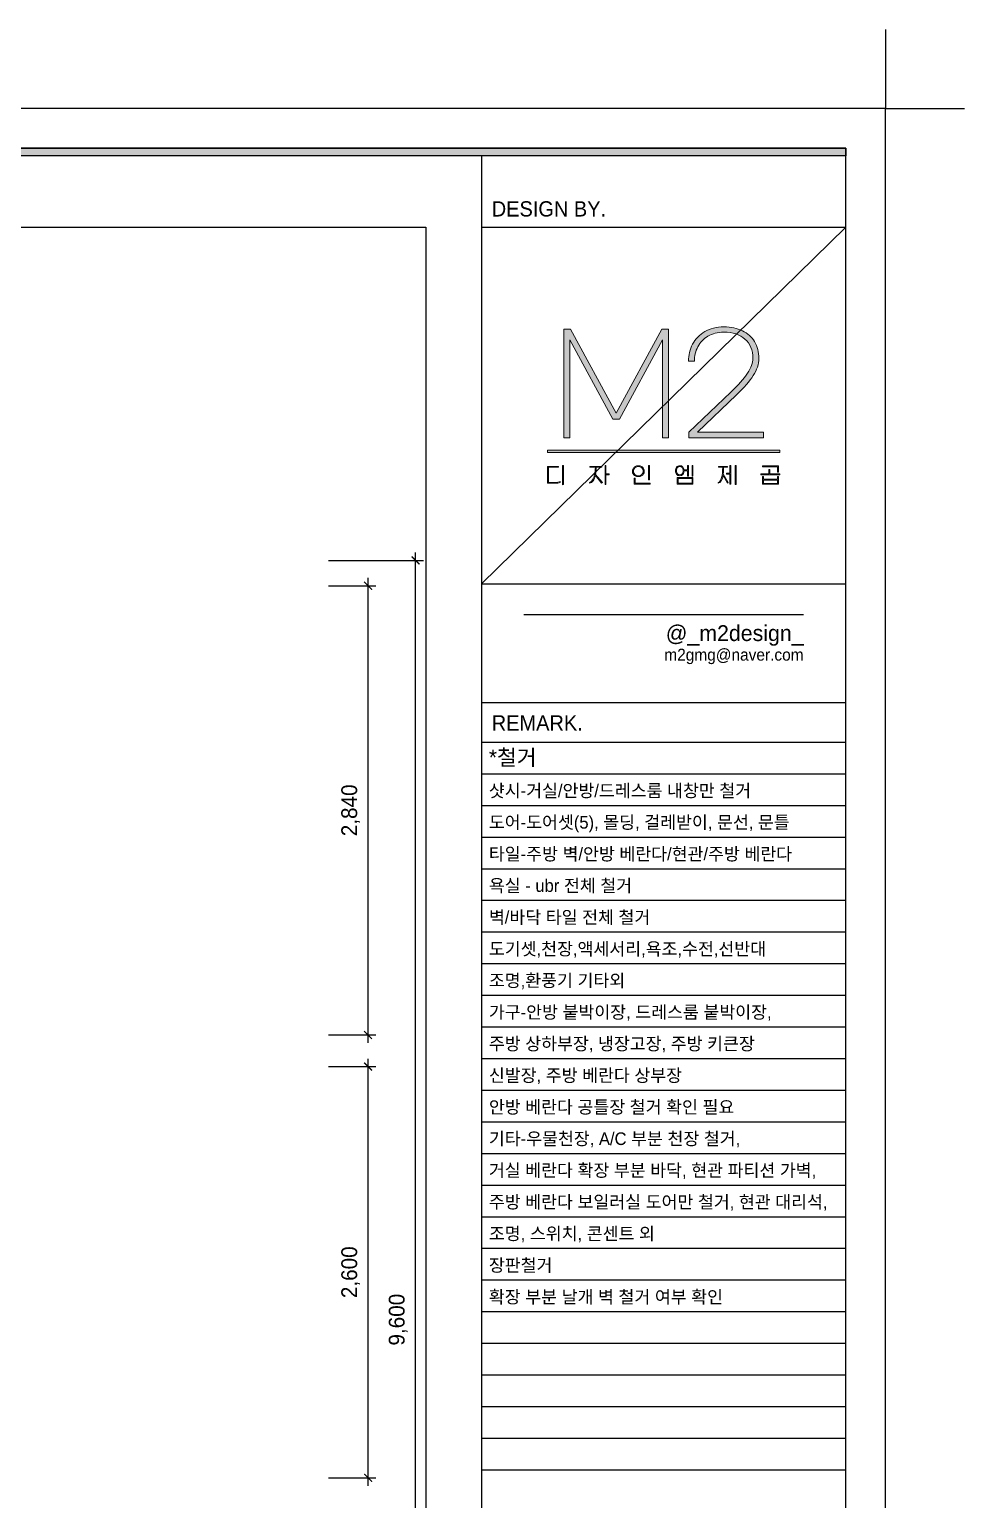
# Model space of a CAD drawing. Header units: inches. Extents: x 261411 to 598054, y 5888 to 34411.
# Drawn here: x 299002 to 304911, y 12444 to 21738 of the extents above; entities that cross this region are included whole.
import ezdxf
from ezdxf.enums import TextEntityAlignment as Align

# ---------------------------------------------------------------- set-up
doc = ezdxf.new("R2010")
doc.units = ezdxf.units.IN
doc.header["$LTSCALE"] = 50
doc.header["$MEASUREMENT"] = 0
for name, color, linetype in [('0-ELC TEXT', 7, 'Continuous'), ('07-DIM', 5, 'Continuous'), ('_U+B808_U+C774_U+C5B4 2', 7, 'Continuous'), ('FORM(YOURNAME)-1', 1, 'Continuous'), ('FORM(YOURNAME)-11', 1, 'Continuous')]:
    doc.layers.add(name, color=color, linetype=linetype)
doc.styles.add('HY 울릉도 L', font='')
doc.styles.add('YOURNAME', font='HY울릉도M.TTF')
doc.styles.add('코레일둥고', font='Korail_Round_Gothic_Medium.ttf')
doc.styles.get('HY 울릉도 L').set_extended_font_data('HY울릉도L')
doc.dimstyles.new('50', dxfattribs={"dimscale": 50, "dimtxt": 2, "dimasz": 1, "dimexe": 1, "dimexo": 1, "dimgap": 1, "dimtad": 1, "dimdec": 0, "dimrnd": 0.05, "dimdsep": 46, "dimlunit": 6, "dimtxsty": 'HY 울릉도 L', "dimblk": 'ARCHTICK', "dimcen": 2.5, "dimdle": 1, "dimclrd": 133, "dimclre": 133, "dimclrt": 30, "dimadec": 0, "dimazin": 0, "dimtfac": 1, "dimtdec": 0, "dimtix": 1, "dimtmove": 2, "dimatfit": 3, "dimldrblk": 'ARCHTICK', "dimfxl": 1, "dimlwd": -1, "dimlwe": -1, "dimarcsym": 0})

# ---------------------------------------------------------------- blocks, each defined once
blk = doc.blocks.new('block 34')
at = {"layer": '_U+B808_U+C774_U+C5B4 2'}
h = blk.add_hatch(color=35, dxfattribs=at)
h.dxf.hatch_style = 2
h.paths.add_polyline_path([(674.6, -105.53), (675.73, -105.53), (683.42, -119.69), (691.1, -105.53), (692.22, -105.53), (692.22, -123.82), (691.22, -123.82), (691.22, -107.31), (683.97, -120.67), (682.84, -120.67), (675.59, -107.31), (675.59, -123.82), (674.6, -123.82)])
h = blk.add_hatch(color=35, dxfattribs=at)
h.dxf.hatch_style = 2
edge = h.paths.add_edge_path()
edge.add_spline(control_points=[(704.68, -105.78), (705.57, -106.21), (706.25, -106.83), (706.73, -107.63), (707.21, -108.43), (707.45, -109.38), (707.45, -110.46), (707.45, -111.43), (707.14, -112.39), (706.53, -113.34), (705.92, -114.29), (704.98, -115.38), (703.7, -116.62), (703.7, -116.62), (697.12, -122.91), (697.12, -122.91), (697.12, -122.91), (708.26, -122.91), (708.26, -122.91), (708.26, -122.91), (708.26, -123.82), (708.26, -123.82), (708.26, -123.82), (695.66, -123.82), (695.66, -123.82), (695.66, -123.82), (695.66, -122.91), (695.66, -122.91), (695.66, -122.91), (702.73, -116.15), (702.73, -116.15), (703.99, -114.93), (704.93, -113.86), (705.54, -112.95), (706.15, -112.03), (706.45, -111.2), (706.45, -110.46), (706.45, -109.07), (706.01, -107.98), (705.12, -107.2), (704.23, -106.42), (703.05, -106.03), (701.57, -106.03), (700.53, -106.03), (699.64, -106.26), (698.89, -106.71), (698.15, -107.15), (697.57, -107.75), (697.18, -108.5), (696.79, -109.25), (696.59, -110.06), (696.59, -110.94), (696.59, -110.94), (695.59, -110.94), (695.59, -110.94), (695.59, -109.89), (695.83, -108.93), (696.3, -108.05), (696.77, -107.17), (697.46, -106.46), (698.36, -105.93), (699.26, -105.4), (700.33, -105.13), (701.57, -105.13), (702.76, -105.13), (703.79, -105.35), (704.68, -105.78)], knot_values=[0, 0, 0, 0, 1, 1, 1, 2, 2, 2, 3, 3, 3, 4, 4, 4, 5, 5, 5, 6, 6, 6, 7, 7, 7, 8, 8, 8, 9, 9, 9, 10, 10, 10, 11, 11, 11, 12, 12, 12, 13, 13, 13, 14, 14, 14, 15, 15, 15, 16, 16, 16, 17, 17, 17, 18, 18, 18, 19, 19, 19, 20, 20, 20, 21, 21, 21, 22, 22, 22, 22], degree=3, periodic=0)
at = {"layer": '_U+B808_U+C774_U+C5B4 2', "lineweight": 0}
blk.add_lwpolyline([(674.6, -105.53), (675.73, -105.53), (683.42, -119.69), (691.1, -105.53), (692.22, -105.53), (692.22, -123.82), (691.22, -123.82), (691.22, -107.31), (683.97, -120.67), (682.84, -120.67), (675.59, -107.31), (675.59, -123.82), (674.6, -123.82), (674.6, -105.53)], dxfattribs=at)
blk.add_open_spline([(704.68, -105.78), (705.57, -106.21), (706.25, -106.83), (706.73, -107.63), (707.21, -108.43), (707.45, -109.38), (707.45, -110.46), (707.45, -111.43), (707.14, -112.39), (706.53, -113.34), (705.92, -114.29), (704.98, -115.38), (703.7, -116.62), (703.7, -116.62), (697.12, -122.91), (697.12, -122.91), (697.12, -122.91), (708.26, -122.91), (708.26, -122.91), (708.26, -122.91), (708.26, -123.82), (708.26, -123.82), (708.26, -123.82), (695.66, -123.82), (695.66, -123.82), (695.66, -123.82), (695.66, -122.91), (695.66, -122.91), (695.66, -122.91), (702.73, -116.15), (702.73, -116.15), (703.99, -114.93), (704.93, -113.86), (705.54, -112.95), (706.15, -112.03), (706.45, -111.2), (706.45, -110.46), (706.45, -109.07), (706.01, -107.98), (705.12, -107.2), (704.23, -106.42), (703.05, -106.03), (701.57, -106.03), (700.53, -106.03), (699.64, -106.26), (698.89, -106.71), (698.15, -107.15), (697.57, -107.75), (697.18, -108.5), (696.79, -109.25), (696.59, -110.06), (696.59, -110.94), (696.59, -110.94), (695.59, -110.94), (695.59, -110.94), (695.59, -109.89), (695.83, -108.93), (696.3, -108.05), (696.77, -107.17), (697.46, -106.46), (698.36, -105.93), (699.26, -105.4), (700.33, -105.13), (701.57, -105.13), (702.76, -105.13), (703.79, -105.35), (704.68, -105.78)], degree=3, knots=[0, 0, 0, 0, 1, 1, 1, 2, 2, 2, 3, 3, 3, 4, 4, 4, 5, 5, 5, 6, 6, 6, 7, 7, 7, 8, 8, 8, 9, 9, 9, 10, 10, 10, 11, 11, 11, 12, 12, 12, 13, 13, 13, 14, 14, 14, 15, 15, 15, 16, 16, 16, 17, 17, 17, 18, 18, 18, 19, 19, 19, 20, 20, 20, 21, 21, 21, 22, 22, 22, 22], dxfattribs=at)
blk = doc.blocks.new('block 35')
at = {"layer": '_U+B808_U+C774_U+C5B4 2'}
h = blk.add_hatch(color=35, dxfattribs=at)
h.dxf.hatch_style = 2
edge = h.paths.add_edge_path()
edge.add_spline(control_points=[(673.72, -128.8), (673.72, -128.8), (672, -128.8), (672, -128.8), (672, -128.8), (672, -131.36), (672, -131.36), (672, -131.36), (673.14, -131.36), (673.14, -131.36), (673.29, -131.36), (673.44, -131.34), (673.6, -131.31), (673.75, -131.28), (673.88, -131.24), (673.98, -131.2), (673.98, -131.2), (673.98, -131.35), (673.98, -131.35), (673.88, -131.4), (673.75, -131.44), (673.6, -131.47), (673.45, -131.49), (673.3, -131.51), (673.14, -131.51), (673.14, -131.51), (671.83, -131.51), (671.83, -131.51), (671.83, -131.51), (671.83, -128.65), (671.83, -128.65), (671.83, -128.65), (673.72, -128.65), (673.72, -128.65), (673.72, -128.65), (673.72, -128.8), (673.72, -128.8)], knot_values=[0, 0, 0, 0, 1, 1, 1, 2, 2, 2, 3, 3, 3, 4, 4, 4, 5, 5, 5, 6, 6, 6, 7, 7, 7, 8, 8, 8, 9, 9, 9, 10, 10, 10, 11, 11, 11, 12, 12, 12, 12], degree=3, periodic=0)
h.paths.add_polyline_path([(674.54, -131.73), (674.38, -131.74), (674.38, -128.5), (674.54, -128.5)])
h = blk.add_hatch(color=35, dxfattribs=at)
h.dxf.hatch_style = 2
edge = h.paths.add_edge_path()
edge.add_spline(control_points=[(679.96, -130.01), (679.96, -130.01), (681.09, -131.37), (681.09, -131.37), (681.09, -131.37), (680.96, -131.47), (680.96, -131.47), (680.96, -131.47), (679.92, -130.19), (679.92, -130.19), (679.82, -130.57), (679.69, -130.87), (679.52, -131.09), (679.35, -131.32), (679.14, -131.46), (678.9, -131.51), (678.9, -131.51), (678.9, -131.36), (678.9, -131.36), (679.11, -131.3), (679.3, -131.16), (679.45, -130.93), (679.6, -130.7), (679.71, -130.39), (679.79, -130.03), (679.86, -129.66), (679.91, -129.25), (679.91, -128.8), (679.91, -128.8), (678.97, -128.8), (678.97, -128.8), (678.97, -128.8), (678.97, -128.65), (678.97, -128.65), (678.97, -128.65), (681, -128.65), (681, -128.65), (681, -128.65), (681, -128.8), (681, -128.8), (681, -128.8), (680.07, -128.8), (680.07, -128.8), (680.06, -129.26), (680.03, -129.66), (679.96, -130.01)], knot_values=[0, 0, 0, 0, 1, 1, 1, 2, 2, 2, 3, 3, 3, 4, 4, 4, 5, 5, 5, 6, 6, 6, 7, 7, 7, 8, 8, 8, 9, 9, 9, 10, 10, 10, 11, 11, 11, 12, 12, 12, 13, 13, 13, 14, 14, 14, 15, 15, 15, 15], degree=3, periodic=0)
h.paths.add_polyline_path([(682.21, -130.06), (681.69, -130.06), (681.69, -131.73), (681.54, -131.73), (681.54, -128.5), (681.69, -128.5), (681.69, -129.92), (682.21, -129.92)])
h = blk.add_hatch(color=35, dxfattribs=at)
h.dxf.hatch_style = 2
edge = h.paths.add_edge_path()
edge.add_spline(control_points=[(687.69, -128.68), (687.84, -128.76), (687.95, -128.87), (688.03, -129.01), (688.11, -129.15), (688.15, -129.3), (688.15, -129.47), (688.15, -129.64), (688.11, -129.8), (688.03, -129.94), (687.95, -130.08), (687.84, -130.19), (687.69, -130.27), (687.54, -130.35), (687.36, -130.39), (687.15, -130.39), (686.95, -130.39), (686.77, -130.35), (686.62, -130.27), (686.47, -130.19), (686.36, -130.08), (686.28, -129.94), (686.2, -129.8), (686.16, -129.64), (686.16, -129.47), (686.16, -129.3), (686.2, -129.15), (686.28, -129.01), (686.36, -128.87), (686.47, -128.76), (686.62, -128.68), (686.77, -128.6), (686.95, -128.56), (687.15, -128.56), (687.36, -128.56), (687.54, -128.6), (687.69, -128.68)], knot_values=[0, 0, 0, 0, 1, 1, 1, 2, 2, 2, 3, 3, 3, 4, 4, 4, 5, 5, 5, 6, 6, 6, 7, 7, 7, 8, 8, 8, 9, 9, 9, 10, 10, 10, 11, 11, 11, 12, 12, 12, 12], degree=3, periodic=0)
edge = h.paths.add_edge_path()
edge.add_spline(control_points=[(686.72, -128.79), (686.59, -128.86), (686.49, -128.95), (686.43, -129.07), (686.36, -129.18), (686.32, -129.32), (686.32, -129.47), (686.32, -129.63), (686.36, -129.76), (686.43, -129.88), (686.49, -130), (686.59, -130.09), (686.72, -130.15), (686.84, -130.22), (686.99, -130.25), (687.15, -130.25), (687.32, -130.25), (687.46, -130.22), (687.59, -130.15), (687.72, -130.09), (687.81, -130), (687.88, -129.88), (687.95, -129.76), (687.98, -129.63), (687.98, -129.47), (687.98, -129.32), (687.95, -129.18), (687.88, -129.07), (687.81, -128.95), (687.72, -128.86), (687.59, -128.79), (687.46, -128.73), (687.32, -128.7), (687.15, -128.7), (686.99, -128.7), (686.84, -128.73), (686.72, -128.79)], knot_values=[0, 0, 0, 0, 1, 1, 1, 2, 2, 2, 3, 3, 3, 4, 4, 4, 5, 5, 5, 6, 6, 6, 7, 7, 7, 8, 8, 8, 9, 9, 9, 10, 10, 10, 11, 11, 11, 12, 12, 12, 12], degree=3, periodic=0)
h.paths.add_polyline_path([(686.6, -131.51), (689.15, -131.51), (689.15, -131.66), (686.44, -131.66), (686.44, -130.66), (686.6, -130.66)])
h.paths.add_polyline_path([(689.03, -130.91), (688.87, -130.91), (688.87, -128.5), (689.03, -128.5)])
h = blk.add_hatch(color=35, dxfattribs=at)
h.dxf.hatch_style = 2
edge = h.paths.add_edge_path()
edge.add_spline(control_points=[(694.67, -130), (694.55, -130.16), (694.37, -130.23), (694.14, -130.23), (693.91, -130.23), (693.73, -130.16), (693.61, -130), (693.48, -129.84), (693.42, -129.64), (693.42, -129.39), (693.42, -129.14), (693.48, -128.94), (693.61, -128.78), (693.73, -128.62), (693.91, -128.54), (694.14, -128.54), (694.35, -128.54), (694.51, -128.61), (694.63, -128.74), (694.75, -128.87), (694.83, -129.04), (694.85, -129.25), (694.85, -129.25), (695.45, -129.25), (695.45, -129.25), (695.45, -129.25), (695.45, -128.52), (695.45, -128.52), (695.45, -128.52), (695.61, -128.52), (695.61, -128.52), (695.61, -128.52), (695.61, -130.29), (695.61, -130.29), (695.61, -130.29), (695.45, -130.29), (695.45, -130.29), (695.45, -130.29), (695.45, -129.4), (695.45, -129.4), (695.45, -129.4), (694.86, -129.4), (694.86, -129.4), (694.85, -129.64), (694.79, -129.85), (694.67, -130)], knot_values=[0, 0, 0, 0, 1, 1, 1, 2, 2, 2, 3, 3, 3, 4, 4, 4, 5, 5, 5, 6, 6, 6, 7, 7, 7, 8, 8, 8, 9, 9, 9, 10, 10, 10, 11, 11, 11, 12, 12, 12, 13, 13, 13, 14, 14, 14, 15, 15, 15, 15], degree=3, periodic=0)
edge = h.paths.add_edge_path()
edge.add_spline(control_points=[(693.73, -129.9), (693.83, -130.03), (693.97, -130.09), (694.14, -130.09), (694.31, -130.09), (694.45, -130.03), (694.55, -129.9), (694.65, -129.78), (694.7, -129.61), (694.7, -129.39), (694.7, -129.17), (694.65, -129), (694.55, -128.87), (694.45, -128.75), (694.31, -128.69), (694.14, -128.69), (693.97, -128.69), (693.83, -128.75), (693.73, -128.87), (693.63, -129), (693.58, -129.17), (693.58, -129.39), (693.58, -129.61), (693.63, -129.78), (693.73, -129.9)], knot_values=[0, 0, 0, 0, 1, 1, 1, 2, 2, 2, 3, 3, 3, 4, 4, 4, 5, 5, 5, 6, 6, 6, 7, 7, 7, 8, 8, 8, 8], degree=3, periodic=0)
h.paths.add_polyline_path([(693.69, -130.55), (696.36, -130.55), (696.36, -131.66), (693.69, -131.66)])
h.paths.add_polyline_path([(693.85, -131.51), (696.2, -131.51), (696.2, -130.7), (693.85, -130.7)])
h.paths.add_polyline_path([(696.36, -128.5), (696.36, -130.32), (696.2, -130.32), (696.2, -128.5)])
h = blk.add_hatch(color=35, dxfattribs=at)
h.dxf.hatch_style = 2
edge = h.paths.add_edge_path()
edge.add_spline(control_points=[(701.46, -129.93), (701.46, -129.93), (702.28, -131.39), (702.28, -131.39), (702.28, -131.39), (702.15, -131.47), (702.15, -131.47), (702.15, -131.47), (701.43, -130.17), (701.43, -130.17), (701.3, -130.94), (701.03, -131.39), (700.63, -131.51), (700.63, -131.51), (700.63, -131.35), (700.63, -131.35), (700.88, -131.26), (701.06, -130.99), (701.18, -130.55), (701.3, -130.1), (701.37, -129.52), (701.37, -128.8), (701.37, -128.8), (700.67, -128.8), (700.67, -128.8), (700.67, -128.8), (700.67, -128.65), (700.67, -128.65), (700.67, -128.65), (702.19, -128.65), (702.19, -128.65), (702.19, -128.65), (702.19, -128.8), (702.19, -128.8), (702.19, -128.8), (701.53, -128.8), (701.53, -128.8), (701.52, -129.25), (701.5, -129.63), (701.46, -129.93)], knot_values=[0, 0, 0, 0, 1, 1, 1, 2, 2, 2, 3, 3, 3, 4, 4, 4, 5, 5, 5, 6, 6, 6, 7, 7, 7, 8, 8, 8, 9, 9, 9, 10, 10, 10, 11, 11, 11, 12, 12, 12, 13, 13, 13, 13], degree=3, periodic=0)
h.paths.add_polyline_path([(702.59, -128.52), (702.75, -128.52), (702.75, -131.68), (702.59, -131.68), (702.59, -129.95), (702, -129.95), (702, -129.8), (702.59, -129.8)])
h.paths.add_polyline_path([(703.61, -128.5), (703.61, -131.73), (703.45, -131.73), (703.45, -128.5)])
h = blk.add_hatch(color=35, dxfattribs=at)
h.dxf.hatch_style = 2
h.paths.add_polyline_path([(711.02, -129.93), (711.02, -130.07), (707.82, -130.07), (707.82, -129.93), (709.16, -129.93), (709.16, -129.2), (709.32, -129.2), (709.32, -129.93)])
h.paths.add_polyline_path([(710.61, -128.72), (708.07, -128.72), (708.07, -128.57), (710.77, -128.57), (710.77, -129.64), (710.61, -129.64)])
h.paths.add_polyline_path([(710.61, -130.36), (710.77, -130.36), (710.77, -131.66), (708.08, -131.66), (708.08, -130.36), (708.24, -130.36), (708.24, -130.83), (710.61, -130.83)])
h.paths.add_polyline_path([(710.61, -131.52), (710.61, -130.97), (708.24, -130.97), (708.24, -131.52)])
at = {"layer": '_U+B808_U+C774_U+C5B4 2', "lineweight": 0}
for points in [[(674.54, -131.73), (674.38, -131.74), (674.38, -128.5), (674.54, -128.5), (674.54, -131.73)], [(682.21, -130.06), (681.69, -130.06), (681.69, -131.73), (681.54, -131.73), (681.54, -128.5), (681.69, -128.5), (681.69, -129.92), (682.21, -129.92), (682.21, -130.06)], [(689.03, -130.91), (688.87, -130.91), (688.87, -128.5), (689.03, -128.5), (689.03, -130.91)], [(696.36, -128.5), (696.36, -130.32), (696.2, -130.32), (696.2, -128.5), (696.36, -128.5)], [(702.59, -128.52), (702.75, -128.52), (702.75, -131.68), (702.59, -131.68), (702.59, -129.95), (702, -129.95), (702, -129.8), (702.59, -129.8), (702.59, -128.52)], [(703.61, -128.5), (703.61, -131.73), (703.45, -131.73), (703.45, -128.5), (703.61, -128.5)], [(710.61, -128.72), (708.07, -128.72), (708.07, -128.57), (710.77, -128.57), (710.77, -129.64), (710.61, -129.64), (710.61, -128.72)], [(686.6, -131.51), (689.15, -131.51), (689.15, -131.66), (686.44, -131.66), (686.44, -130.66), (686.6, -130.66), (686.6, -131.51)], [(693.69, -130.55), (696.36, -130.55), (696.36, -131.66), (693.69, -131.66), (693.69, -130.55)], [(693.85, -131.51), (696.2, -131.51), (696.2, -130.7), (693.85, -130.7), (693.85, -131.51)], [(711.02, -129.93), (711.02, -130.07), (707.82, -130.07), (707.82, -129.93), (709.16, -129.93), (709.16, -129.2), (709.32, -129.2), (709.32, -129.93), (711.02, -129.93)], [(710.61, -130.36), (710.77, -130.36), (710.77, -131.66), (708.08, -131.66), (708.08, -130.36), (708.24, -130.36), (708.24, -130.83), (710.61, -130.83), (710.61, -130.36)], [(710.61, -131.52), (710.61, -130.97), (708.24, -130.97), (708.24, -131.52), (710.61, -131.52)]]:
    blk.add_lwpolyline(points, dxfattribs=at)
for points, knots in [([(673.72, -128.8), (673.72, -128.8), (672, -128.8), (672, -128.8), (672, -128.8), (672, -131.36), (672, -131.36), (672, -131.36), (673.14, -131.36), (673.14, -131.36), (673.29, -131.36), (673.44, -131.34), (673.6, -131.31), (673.75, -131.28), (673.88, -131.24), (673.98, -131.2), (673.98, -131.2), (673.98, -131.35), (673.98, -131.35), (673.88, -131.4), (673.75, -131.44), (673.6, -131.47), (673.45, -131.49), (673.3, -131.51), (673.14, -131.51), (673.14, -131.51), (671.83, -131.51), (671.83, -131.51), (671.83, -131.51), (671.83, -128.65), (671.83, -128.65), (671.83, -128.65), (673.72, -128.65), (673.72, -128.65), (673.72, -128.65), (673.72, -128.8), (673.72, -128.8)], [0, 0, 0, 0, 1, 1, 1, 2, 2, 2, 3, 3, 3, 4, 4, 4, 5, 5, 5, 6, 6, 6, 7, 7, 7, 8, 8, 8, 9, 9, 9, 10, 10, 10, 11, 11, 11, 12, 12, 12, 12]), ([(679.96, -130.01), (679.96, -130.01), (681.09, -131.37), (681.09, -131.37), (681.09, -131.37), (680.96, -131.47), (680.96, -131.47), (680.96, -131.47), (679.92, -130.19), (679.92, -130.19), (679.82, -130.57), (679.69, -130.87), (679.52, -131.09), (679.35, -131.32), (679.14, -131.46), (678.9, -131.51), (678.9, -131.51), (678.9, -131.36), (678.9, -131.36), (679.11, -131.3), (679.3, -131.16), (679.45, -130.93), (679.6, -130.7), (679.71, -130.39), (679.79, -130.03), (679.86, -129.66), (679.91, -129.25), (679.91, -128.8), (679.91, -128.8), (678.97, -128.8), (678.97, -128.8), (678.97, -128.8), (678.97, -128.65), (678.97, -128.65), (678.97, -128.65), (681, -128.65), (681, -128.65), (681, -128.65), (681, -128.8), (681, -128.8), (681, -128.8), (680.07, -128.8), (680.07, -128.8), (680.06, -129.26), (680.03, -129.66), (679.96, -130.01)], [0, 0, 0, 0, 1, 1, 1, 2, 2, 2, 3, 3, 3, 4, 4, 4, 5, 5, 5, 6, 6, 6, 7, 7, 7, 8, 8, 8, 9, 9, 9, 10, 10, 10, 11, 11, 11, 12, 12, 12, 13, 13, 13, 14, 14, 14, 15, 15, 15, 15]), ([(687.69, -128.68), (687.84, -128.76), (687.95, -128.87), (688.03, -129.01), (688.11, -129.15), (688.15, -129.3), (688.15, -129.47), (688.15, -129.64), (688.11, -129.8), (688.03, -129.94), (687.95, -130.08), (687.84, -130.19), (687.69, -130.27), (687.54, -130.35), (687.36, -130.39), (687.15, -130.39), (686.95, -130.39), (686.77, -130.35), (686.62, -130.27), (686.47, -130.19), (686.36, -130.08), (686.28, -129.94), (686.2, -129.8), (686.16, -129.64), (686.16, -129.47), (686.16, -129.3), (686.2, -129.15), (686.28, -129.01), (686.36, -128.87), (686.47, -128.76), (686.62, -128.68), (686.77, -128.6), (686.95, -128.56), (687.15, -128.56), (687.36, -128.56), (687.54, -128.6), (687.69, -128.68)], [0, 0, 0, 0, 1, 1, 1, 2, 2, 2, 3, 3, 3, 4, 4, 4, 5, 5, 5, 6, 6, 6, 7, 7, 7, 8, 8, 8, 9, 9, 9, 10, 10, 10, 11, 11, 11, 12, 12, 12, 12]), ([(686.72, -128.79), (686.59, -128.86), (686.49, -128.95), (686.43, -129.07), (686.36, -129.18), (686.32, -129.32), (686.32, -129.47), (686.32, -129.63), (686.36, -129.76), (686.43, -129.88), (686.49, -130), (686.59, -130.09), (686.72, -130.15), (686.84, -130.22), (686.99, -130.25), (687.15, -130.25), (687.32, -130.25), (687.46, -130.22), (687.59, -130.15), (687.72, -130.09), (687.81, -130), (687.88, -129.88), (687.95, -129.76), (687.98, -129.63), (687.98, -129.47), (687.98, -129.32), (687.95, -129.18), (687.88, -129.07), (687.81, -128.95), (687.72, -128.86), (687.59, -128.79), (687.46, -128.73), (687.32, -128.7), (687.15, -128.7), (686.99, -128.7), (686.84, -128.73), (686.72, -128.79)], [0, 0, 0, 0, 1, 1, 1, 2, 2, 2, 3, 3, 3, 4, 4, 4, 5, 5, 5, 6, 6, 6, 7, 7, 7, 8, 8, 8, 9, 9, 9, 10, 10, 10, 11, 11, 11, 12, 12, 12, 12]), ([(694.67, -130), (694.55, -130.16), (694.37, -130.23), (694.14, -130.23), (693.91, -130.23), (693.73, -130.16), (693.61, -130), (693.48, -129.84), (693.42, -129.64), (693.42, -129.39), (693.42, -129.14), (693.48, -128.94), (693.61, -128.78), (693.73, -128.62), (693.91, -128.54), (694.14, -128.54), (694.35, -128.54), (694.51, -128.61), (694.63, -128.74), (694.75, -128.87), (694.83, -129.04), (694.85, -129.25), (694.85, -129.25), (695.45, -129.25), (695.45, -129.25), (695.45, -129.25), (695.45, -128.52), (695.45, -128.52), (695.45, -128.52), (695.61, -128.52), (695.61, -128.52), (695.61, -128.52), (695.61, -130.29), (695.61, -130.29), (695.61, -130.29), (695.45, -130.29), (695.45, -130.29), (695.45, -130.29), (695.45, -129.4), (695.45, -129.4), (695.45, -129.4), (694.86, -129.4), (694.86, -129.4), (694.85, -129.64), (694.79, -129.85), (694.67, -130)], [0, 0, 0, 0, 1, 1, 1, 2, 2, 2, 3, 3, 3, 4, 4, 4, 5, 5, 5, 6, 6, 6, 7, 7, 7, 8, 8, 8, 9, 9, 9, 10, 10, 10, 11, 11, 11, 12, 12, 12, 13, 13, 13, 14, 14, 14, 15, 15, 15, 15]), ([(693.73, -129.9), (693.83, -130.03), (693.97, -130.09), (694.14, -130.09), (694.31, -130.09), (694.45, -130.03), (694.55, -129.9), (694.65, -129.78), (694.7, -129.61), (694.7, -129.39), (694.7, -129.17), (694.65, -129), (694.55, -128.87), (694.45, -128.75), (694.31, -128.69), (694.14, -128.69), (693.97, -128.69), (693.83, -128.75), (693.73, -128.87), (693.63, -129), (693.58, -129.17), (693.58, -129.39), (693.58, -129.61), (693.63, -129.78), (693.73, -129.9)], [0, 0, 0, 0, 1, 1, 1, 2, 2, 2, 3, 3, 3, 4, 4, 4, 5, 5, 5, 6, 6, 6, 7, 7, 7, 8, 8, 8, 8]), ([(701.46, -129.93), (701.46, -129.93), (702.28, -131.39), (702.28, -131.39), (702.28, -131.39), (702.15, -131.47), (702.15, -131.47), (702.15, -131.47), (701.43, -130.17), (701.43, -130.17), (701.3, -130.94), (701.03, -131.39), (700.63, -131.51), (700.63, -131.51), (700.63, -131.35), (700.63, -131.35), (700.88, -131.26), (701.06, -130.99), (701.18, -130.55), (701.3, -130.1), (701.37, -129.52), (701.37, -128.8), (701.37, -128.8), (700.67, -128.8), (700.67, -128.8), (700.67, -128.8), (700.67, -128.65), (700.67, -128.65), (700.67, -128.65), (702.19, -128.65), (702.19, -128.65), (702.19, -128.65), (702.19, -128.8), (702.19, -128.8), (702.19, -128.8), (701.53, -128.8), (701.53, -128.8), (701.52, -129.25), (701.5, -129.63), (701.46, -129.93)], [0, 0, 0, 0, 1, 1, 1, 2, 2, 2, 3, 3, 3, 4, 4, 4, 5, 5, 5, 6, 6, 6, 7, 7, 7, 8, 8, 8, 9, 9, 9, 10, 10, 10, 11, 11, 11, 12, 12, 12, 13, 13, 13, 13])]:
    blk.add_open_spline(points, degree=3, knots=knots, dxfattribs=at)
blk = doc.blocks.new('block 33')
at = {"layer": '_U+B808_U+C774_U+C5B4 2'}
for name in ['block 34', 'block 35']:
    blk.add_blockref(name, (0, 0), dxfattribs=at)
blk = doc.blocks.new('block 32')
at = {"layer": '_U+B808_U+C774_U+C5B4 2'}
h = blk.add_hatch(color=35, dxfattribs=at)
h.dxf.hatch_style = 2
h.paths.add_polyline_path([(711.02, -126.32), (671.83, -126.32), (671.83, -125.91), (711.02, -125.91)])
at = {"layer": '_U+B808_U+C774_U+C5B4 2', "lineweight": 0}
blk.add_lwpolyline([(711.02, -126.32), (671.83, -126.32), (671.83, -125.91), (711.02, -125.91), (711.02, -126.32)], dxfattribs=at)
at = {"layer": '_U+B808_U+C774_U+C5B4 2'}
blk.add_blockref('block 33', (0, 0), dxfattribs=at)
blk = doc.blocks.new('FORM-ELEVATION')
at = {"layer": 'FORM(YOURNAME)-11'}
h = blk.add_hatch(color=256, dxfattribs=at)
h.dxf.hatch_style = 1
h.paths.add_polyline_path([(-10309, 35708), (71691, 35708), (71691, 35508), (-10309, 35508)])
h.paths.add_polyline_path([(-10309, -21492), (71691, -21492), (71691, -21692), (-10309, -21692)])
at = {"layer": 'Defpoints', "color": 158}
for p, q in [((62481, 35508), (62481, -21492)), ((62481, 33708), (71691, 33708)), ((62481, 24686), (71691, 33708)), ((62481, 24686), (71691, 24686)), ((62481, 20686), (71691, 20686)), ((62481, 19886), (71691, 19886)), ((62481, 19086), (71691, 19086)), ((62481, 18286), (71691, 18286)), ((62481, 17486), (71691, 17486)), ((62481, 16686), (71691, 16686)), ((62481, 15886), (71691, 15886)), ((62481, 15086), (71691, 15086)), ((62481, 14286), (71691, 14286)), ((62481, 13486), (71691, 13486)), ((62481, 12686), (71691, 12686)), ((62481, 11886), (71691, 11886)), ((62481, 11086), (71691, 11086)), ((62481, 10286), (71691, 10286)), ((62481, 9486), (71691, 9486)), ((62481, 8686), (71691, 8686)), ((62481, 7886), (71691, 7886)), ((62481, 7086), (71691, 7086)), ((62481, 6286), (71691, 6286)), ((62481, 5486), (71691, 5486)), ((62481, 4686), (71691, 4686)), ((62481, 3886), (71691, 3886)), ((62481, 3086), (71691, 3086)), ((62481, 2286), (71691, 2286))]:
    blk.add_line(p, q, dxfattribs=at)
at = {"layer": 'Defpoints', "color": 1}
blk.add_lwpolyline([(72691, 38708), (72691, 36708), (74691, 36708)], dxfattribs=at)
at = {"layer": 'Defpoints', "color": 158}
for points in [[(-10309, -21692), (71691, -21692), (71691, 35708), (-10309, 35708)], [(-8309, 33708), (61071, 33708), (61071, -19692), (-8309, -19692)]]:
    blk.add_lwpolyline(points, close=True, dxfattribs=at)
at = {"layer": 'FORM(YOURNAME)-11', "color": 251}
blk.add_line((63550, 23916), (70622, 23916), dxfattribs=at)
at = {"layer": 'FORM(YOURNAME)-11', "color": 14}
blk.add_line((62481, 21686), (71691, 21686), dxfattribs=at)
at = {"layer": 'FORM(YOURNAME)-11', "color": 250}
blk.add_lwpolyline([(-11309, -22692), (72691, -22692), (72691, 36708), (-11309, 36708)], close=True, dxfattribs=at)
at = {"layer": 'FORM(YOURNAME)-11'}
blk.add_lwpolyline([(-10309, 35708), (71691, 35708), (71691, 35508), (-10309, 35508)], close=True, dxfattribs=at)
at = {"layer": '_U+B808_U+C774_U+C5B4 2', "xscale": 150, "yscale": 150, "zscale": 150}
blk.add_blockref('block 32', (-36628, 46957), dxfattribs=at)
at = {"layer": 'FORM(YOURNAME)-11', "color": 14, "style": 'YOURNAME'}
for s, p in [('DESIGN BY.', (62739, 34170)), ('REMARK.', (62739, 21172))]:
    blk.add_text(s, height=386.1, dxfattribs=at).set_placement(p, align=Align.MIDDLE_LEFT)
for s, height, width, p in [('@_m2design_', 400, 1.03, (70622, 23242)), ('m2gmg@naver.com', 300, 0.995, (70622, 22747))]:
    blk.add_text(s, height=height, dxfattribs=dict(at, width=width)).set_placement(p, align=Align.RIGHT)
at = {"layer": 'FORM(YOURNAME)-11', "color": 3, "style": 'YOURNAME'}
for tag, height, p in [('1', 450, (71041, -1219)), ('2', 450, (71041, -1863)), ('3', 450, (71041, -3150)), ('4', 450, (71041, -5081)), ('5', 515, (71041, -7398)), ('6', 515, (71041, -9650)), ('7', 515, (71041, -11903)), ('8', 515, (71041, -14155)), ('9', 515, (71041, -16408)), ('10', 515, (66791, -18596)), ('11', 515, (71041, -18660)), ('12', 515, (66791, -20848)), ('13', 515, (71041, -20848))]:
    blk.add_attdef(tag, text='', height=height, dxfattribs=at).set_placement(p, align=Align.MIDDLE_RIGHT)
blk = doc.blocks.new('_ArchTick')
at = {"color": 0, "linetype": 'ByBlock', "const_width": 0.15}
blk.add_lwpolyline([(-0.5, -0.5), (0.5, 0.5)], dxfattribs=at)
blk = doc.blocks.new('*D811')
at = {"layer": '07-DIM', "color": 133}
for p, q in [((300892, 15181), (301192, 15181)), ((301142, 12531), (301142, 15231)), ((300892, 12581), (301192, 12581))]:
    blk.add_line(p, q, dxfattribs=at)
at = {"layer": 'Defpoints', "color": 0}
for p in [(300842, 15181), (301142, 15181), (300842, 12581)]:
    blk.add_point(p, dxfattribs=at)
at = {"layer": '07-DIM', "color": 133, "xscale": 50, "yscale": 50, "zscale": 50}
for p, rotation in [((301142, 15181), 90), ((301142, 12581), 270)]:
    blk.add_blockref('_ArchTick', p, dxfattribs=dict(at, rotation=rotation))
at = {"layer": '07-DIM', "color": 30, "insert": (301032.1, 13881), "char_height": 100, "attachment_point": 5, "rotation": 90, "style": 'HY 울릉도 L'}
blk.add_mtext('2,600', dxfattribs=at)
blk = doc.blocks.new('*D812')
at = {"layer": '07-DIM', "color": 133}
for p, q in [((300892, 18221), (301192, 18221)), ((301142, 15331), (301142, 18271)), ((300892, 15381), (301192, 15381))]:
    blk.add_line(p, q, dxfattribs=at)
at = {"layer": 'Defpoints', "color": 0}
for p in [(300842, 18221), (301142, 18221), (300842, 15381)]:
    blk.add_point(p, dxfattribs=at)
at = {"layer": '07-DIM', "color": 133, "xscale": 50, "yscale": 50, "zscale": 50}
for p, rotation in [((301142, 18221), 90), ((301142, 15381), 270)]:
    blk.add_blockref('_ArchTick', p, dxfattribs=dict(at, rotation=rotation))
at = {"layer": '07-DIM', "color": 30, "insert": (301032.1, 16801), "char_height": 100, "attachment_point": 5, "rotation": 90, "style": 'HY 울릉도 L'}
blk.add_mtext('2,840', dxfattribs=at)
blk = doc.blocks.new('*D829')
at = {"layer": '07-DIM', "color": 133}
for p, q in [((301442, 8731), (301442, 18431)), ((300892, 18381), (301492, 18381)), ((300892, 8781), (301492, 8781))]:
    blk.add_line(p, q, dxfattribs=at)
at = {"layer": 'Defpoints', "color": 0}
for p in [(300842, 18381), (301442, 18381), (300842, 8781)]:
    blk.add_point(p, dxfattribs=at)
at = {"layer": '07-DIM', "color": 133, "xscale": 50, "yscale": 50, "zscale": 50}
for p, rotation in [((301442, 18381), 90), ((301442, 8781), 270)]:
    blk.add_blockref('_ArchTick', p, dxfattribs=dict(at, rotation=rotation))
at = {"layer": '07-DIM', "color": 30, "insert": (301332, 13581), "char_height": 100, "attachment_point": 5, "rotation": 90, "style": 'HY 울릉도 L'}
blk.add_mtext('9,600', dxfattribs=at)

msp = doc.modelspace()

# ---------------------------------------------------------------- block references
at = {"layer": 'FORM(YOURNAME)-1', "xscale": 0.2500000000000001, "yscale": 0.2500000000000001, "zscale": 0.2500000000000001}
msp.add_blockref('FORM-ELEVATION', (286238.6, 12060.7), dxfattribs=at)

# ---------------------------------------------------------------- texts
at = {"layer": '0-ELC TEXT', "style": '코레일둥고'}
for s, height, p in [('*철거', 100, (301905.4, 17085.3)), ('샷시-거실/안방/드레스룸 내창만 철거', 80, (301905.4, 16885.3)), ('도어-도어셋(5), 몰딩, 걸레받이, 문선, 문틀', 80, (301905.4, 16685.3)), ('타일-주방 벽/안방 베란다/현관/주방 베란다', 80, (301905.4, 16485.3)), ('욕실 - ubr 전체 철거', 80, (301905.4, 16285.3)), ('벽/바닥 타일 전체 철거', 80, (301905.4, 16085.3)), ('도기셋,천장,액세서리,욕조,수전,선반대 ', 80, (301905.4, 15885.3)), ('조명,환풍기 기타외', 80, (301905.4, 15685.3)), ('가구-안방 붙박이장, 드레스룸 붙박이장,', 80, (301905.4, 15485.3)), ('주방 상하부장, 냉장고장, 주방 키큰장', 80, (301905.4, 15285.3)), ('신발장, 주방 베란다 상부장', 80, (301905.4, 15085.3)), ('안방 베란다 공틀장 철거 확인 필요', 80, (301905.4, 14885.3)), ('기타-우물천장, A/C 부분 천장 철거, ', 80, (301905.4, 14685.3)), ('거실 베란다 확장 부분 바닥, 현관 파티션 가벽,', 80, (301905.4, 14485.3)), ('주방 베란다 보일러실 도어만 철거, 현관 대리석,', 80, (301905.4, 14285.3)), ('조명, 스위치, 콘센트 외', 80, (301905.4, 14085.3)), ('장판철거', 80, (301905.4, 13885.3)), ('확장 부분 날개 벽 철거 여부 확인', 80, (301905.4, 13685.3))]:
    msp.add_text(s, height=height, dxfattribs=at).set_placement(p)

# ---------------------------------------------------------------- dimensions: what is measured, and where the dimension line sits
at = {"layer": '07-DIM'}
for base, p1, p2, picture, middle in [((301442, 18381), (300842, 8781), (300842, 18381), '*D829', (301332, 13581)), ((301142, 18221), (300842, 15381), (300842, 18221), '*D812', (301032.1, 16801)), ((301142, 15181), (300842, 12581), (300842, 15181), '*D811', (301032.1, 13881))]:
    dim = msp.add_linear_dim(base=base, p1=p1, p2=p2, angle=90, dimstyle='50', override={"dimfxl": 0}, dxfattribs=at)
    dim.commit()
    dim.dimension.update_dxf_attribs({"geometry": picture, "text_midpoint": middle})

doc.saveas('drawing.dxf')
